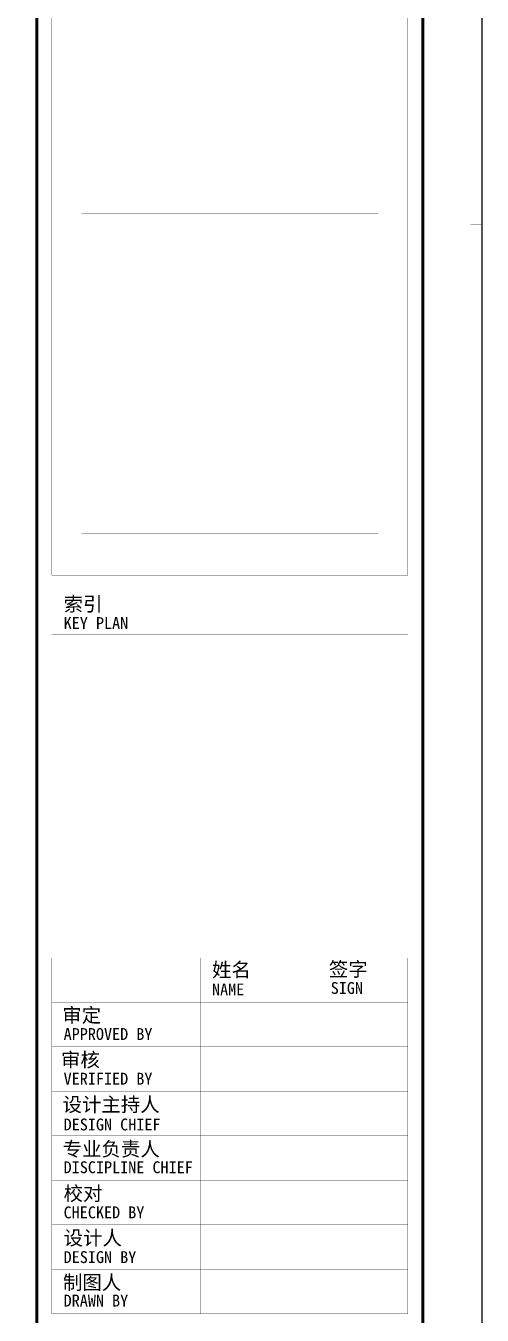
# Model space of a CAD drawing. Extents: x -233336 to 840473, y -28113 to 330904.
# Drawn here: x 817669 to 829204, y 77946 to 110556 of the extents above; entities that cross this region are included whole.
import ezdxf
from ezdxf.enums import TextEntityAlignment as Align

# ---------------------------------------------------------------- set-up
doc = ezdxf.new("R2010")
doc.units = 0
doc.header["$LTSCALE"] = 1000
doc.layers.get('0').update_dxf_attribs({"linetype": 'CONTINUOUS'})
doc.styles.add('图签信息$0$华文细黑', font='STXIHEI.TTF', dxfattribs={"height": 10})

# ---------------------------------------------------------------- blocks, each defined once
blk = doc.blocks.new('图框-A1+1-4')
for points, const_width in [([(0, 0), (1051, 0), (1051, 594), (0, 594)], 0.05), ([(976, 584), (25, 584), (25, 10), (976, 10)], 0.5)]:
    blk.add_lwpolyline(points, close=True, dxfattribs=dict(const_width=const_width))
at = {"const_width": 0.05}
blk.add_lwpolyline([(1051, 297), (1049, 297)], dxfattribs=at)
blk = doc.blocks.new('图签信息')
at = {"const_width": 0.5}
blk.add_lwpolyline([(-65, 0), (0, 0), (0, 500.5), (-65, 500.5)], close=True, dxfattribs=at)
at = {"const_width": 0.05}
for points in [[(-62.5, 404.92), (-62.5, 227.83)], [(-62.5, 227.83), (-2.5, 227.83), (-2.5, 404.92)], [(-57.5, 288.83), (-7.5, 288.83)], [(-57.5, 234.85), (-7.5, 234.85)], [(-62.5, 227.83), (-2.5, 227.83)], [(-62.5, 217.74), (-2.5, 217.74)], [(-62.5, 103.26), (-2.5, 103.26), (-2.5, 163.26), (-62.5, 163.26), (-62.5, 103.26)], [(-37.5, 163.26), (-37.5, 103.26)], [(-20, 163.26), (-20, 103.26)], [(-62.5, 155.76), (-2.5, 155.76)], [(-62.5, 148.26), (-2.5, 148.26)], [(-62.5, 140.76), (-2.5, 140.76)], [(-62.5, 133.26), (-2.5, 133.26)], [(-62.5, 125.76), (-2.5, 125.76)], [(-62.5, 118.26), (-2.5, 118.26)], [(-62.5, 110.76), (-2.5, 110.76)]]:
    blk.add_lwpolyline(points, dxfattribs=at)
at = {"style": '图签信息$0$华文细黑'}
for s, height, p in [('索引', 2.4, (-60.5, 224.14)), ('KEY PLAN', 2, (-60.5, 220.74)), ('姓名', 2.4, (-35.5, 162.47)), ('签字', 2.4, (-15.81, 162.57)), ('NAME', 2, (-35.5, 158.96)), ('SIGN', 2, (-15.5, 159.2)), ('审定', 2.4, (-60.73, 154.81)), ('APPROVED BY', 2, (-60.5, 151.44)), ('审核', 2.4, (-60.95, 147.29)), ('VERIFIED BY', 2, (-60.5, 143.91)), ('设计主持人', 2.4, (-60.68, 139.76)), ('DESIGN CHIEF', 2, (-60.5, 136.19)), ('专业负责人', 2.4, (-60.67, 132.26)), ('DISCIPLINE CHIEF', 2, (-60.5, 128.98)), ('校对', 2.4, (-60.5, 124.76)), ('CHECKED BY', 2, (-60.5, 121.37)), ('设计人', 2.4, (-60.5, 117.26)), ('DESIGN BY', 2, (-60.5, 113.83)), ('制图人', 2.4, (-60.61, 109.76)), ('DRAWN BY', 2, (-60.5, 106.5))]:
    blk.add_text(s, height=height, dxfattribs=at).set_placement(p, align=Align.TOP_LEFT)
blk = doc.blocks.new('图签-A1')
at = {"color": 2}
blk.add_blockref('图签信息', (0, 0), dxfattribs=at)
blk = doc.blocks.new('X-104 14#平面')
blk.add_lwpolyline([(-18433.5, 63600), (139216.5, 63600), (139216.5, 152700), (-18433.5, 152700)], close=True)
at = {"xscale": 150, "yscale": 150, "zscale": 150}
for name, p in [('图框-A1+1-4', (-18433.5, 63600)), ('图签-A1', (137716.5, 65100))]:
    blk.add_blockref(name, p, dxfattribs=at)

msp = doc.modelspace()

# ---------------------------------------------------------------- block references
msp.add_blockref('X-104 14#平面', (689983.4, -2608.9))

doc.saveas('drawing.dxf')
